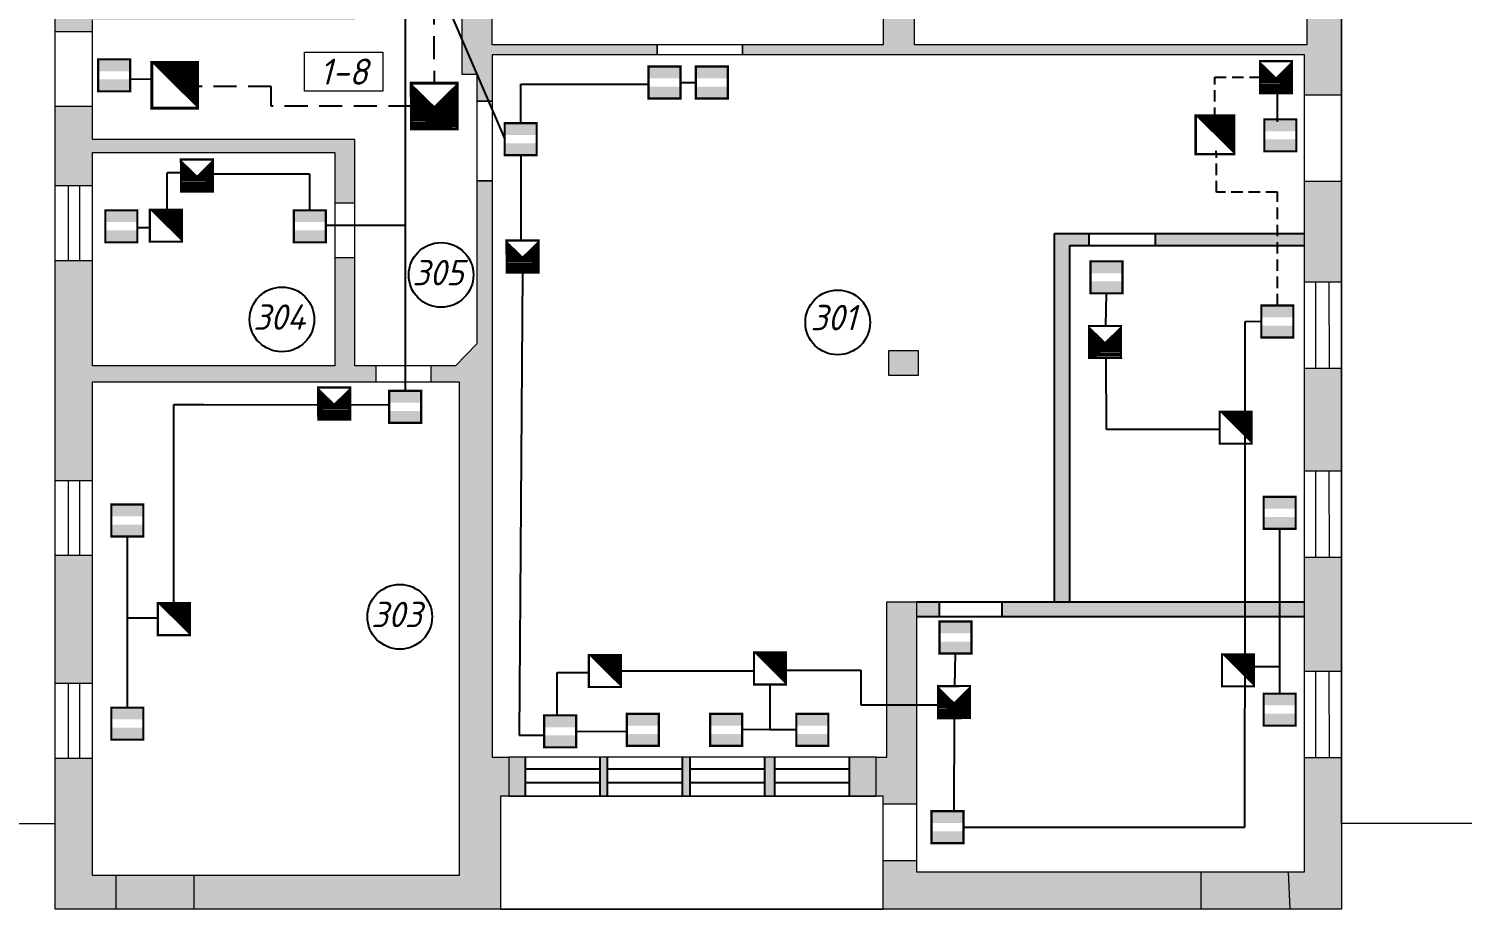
# Model space of a CAD drawing. Header units: inches. Extents: x 846 to 2125, y 393 to 1751.
# Drawn here: x 879.26 to 918.77, y 1076.48 to 1100.75 of the extents above; entities that cross this region are included whole.
import ezdxf

# ---------------------------------------------------------------- set-up
doc = ezdxf.new("R2010")
doc.units = ezdxf.units.IN
doc.header["$MEASUREMENT"] = 0
doc.linetypes.add('HIDDEN2', pattern=[4.7625, 3.175, -1.5875])
doc.layers.get('0').transparency = 0.7
for name, color, linetype in [('BLK_12_THHN', 9, 'Continuous'), ('DESC', 7, 'Continuous'), ('LINK', 9, 'Continuous')]:
    doc.layers.add(name, color=color, linetype=linetype)
doc.styles.get("Standard").update_dxf_attribs({"font": 'GOST_Common Italic_0.ttf'})

# ---------------------------------------------------------------- blocks, each defined once
blk = doc.blocks.new('Объем')
at = {"const_width": 0.2}
blk.add_lwpolyline([(0, 0), (0, 3), (3, 3), (3, 0)], close=True, dxfattribs=at)
for points in [[(0.209, 2.937), (0.209, 0.087)], [(0.408, 2.937), (0.408, 0.087)], [(0.614, 2.937), (0.614, 0.087)], [(0.804, 2.937), (0.804, 0.087)], [(1.011, 2.937), (1.011, 0.087)], [(1.209, 2.937), (1.209, 0.087)], [(1.388, 1.518), (2.813, 2.971)], [(1.39, 2.937), (1.39, 0.087)], [(1.563, 2.928), (1.563, 1.757)], [(1.761, 2.937), (1.761, 1.938)], [(1.942, 2.945), (1.942, 2.153)], [(2.132, 2.928), (2.132, 2.325)], [(2.304, 2.928), (2.304, 2.523)], [(2.494, 2.937), (2.494, 2.704)], [(1.388, 1.482), (2.821, 0.026)], [(1.563, 0.087), (1.563, 1.249)], [(1.744, 0.061), (1.744, 1.051)], [(1.942, 0.061), (1.942, 0.87)], [(2.132, 0.052), (2.132, 0.655)], [(2.313, 0.061), (2.313, 0.483)], [(2.494, 0.07), (2.494, 0.293)]]:
    blk.add_lwpolyline(points, dxfattribs=at)
blk = doc.blocks.new('Звуковой')
blk.add_lwpolyline([(0.097, 2.902, 0, 4, 0), (1.502, 1.507, 4, 4, 0)], format="xyseb")
at = {"const_width": 0.2}
blk.add_lwpolyline([(0, 0), (0, 3), (3, 3), (3, 0)], close=True, dxfattribs=at)

msp = doc.modelspace()

# ---------------------------------------------------------------- hatches: boundary and pattern name
at = {"layer": 'BLK_12_THHN'}
h = msp.add_hatch(color=0, dxfattribs=at)
h.dxf.hatch_style = 1
h.paths.add_polyline_path([(892.036, 1114.553), (891.201, 1114.553), (891.201, 1099.491), (891.609, 1099.491), (891.609, 1098.748), (892.036, 1098.748), (892.036, 1100.03), (896.579, 1100.03), (896.579, 1100.306), (892.036, 1100.306)])
h.paths.add_polyline_path([(890.642, 1111.39), (891.201, 1111.39), (891.201, 1113.957), (890.642, 1113.957)])
h.paths.add_polyline_path([(903.778, 1091.192), (903.778, 1091.883), (902.962, 1091.883), (902.962, 1091.192)])
at = {"layer": 'DESC', "lineweight": 15}
h = msp.add_hatch(color=0, dxfattribs=at)
h.dxf.hatch_style = 1
h.paths.add_polyline_path([(881.172, 1099.347), (881.172, 1099.02), (882.054, 1099.02), (882.054, 1099.347)])
h.paths.add_polyline_path([(882.054, 1099.575), (882.054, 1099.902), (881.172, 1099.902), (881.172, 1099.575)])
h = msp.add_hatch(color=0, dxfattribs=at)
h.dxf.hatch_style = 1
h.paths.add_polyline_path([(896.34, 1099.149), (896.34, 1098.822), (897.222, 1098.822), (897.222, 1099.149)])
h.paths.add_polyline_path([(897.222, 1099.376), (897.222, 1099.703), (896.34, 1099.703), (896.34, 1099.376)])
h = msp.add_hatch(color=0, dxfattribs=at)
h.dxf.hatch_style = 1
h.paths.add_polyline_path([(897.646, 1099.149), (897.646, 1098.822), (898.528, 1098.822), (898.528, 1099.149)])
h.paths.add_polyline_path([(898.528, 1099.376), (898.528, 1099.703), (897.646, 1099.703), (897.646, 1099.376)])
h = msp.add_hatch(color=0, dxfattribs=at)
h.dxf.hatch_style = 1
h.paths.add_polyline_path([(892.378, 1097.591), (892.378, 1097.263), (893.26, 1097.263), (893.26, 1097.591)])
h.paths.add_polyline_path([(893.26, 1097.818), (893.26, 1098.145), (892.378, 1098.145), (892.378, 1097.818)])
h = msp.add_hatch(color=0, dxfattribs=at)
h.dxf.hatch_style = 1
h.paths.add_polyline_path([(913.317, 1097.694), (913.317, 1097.366), (914.199, 1097.366), (914.199, 1097.694)])
h.paths.add_polyline_path([(914.199, 1097.921), (914.199, 1098.248), (913.317, 1098.248), (913.317, 1097.921)])
h = msp.add_hatch(color=0, dxfattribs=at)
h.dxf.hatch_style = 1
h.paths.add_polyline_path([(881.371, 1095.19), (881.371, 1094.862), (882.253, 1094.862), (882.253, 1095.19)])
h.paths.add_polyline_path([(882.253, 1095.417), (882.253, 1095.744), (881.371, 1095.744), (881.371, 1095.417)])
h = msp.add_hatch(color=0, dxfattribs=at)
h.dxf.hatch_style = 1
h.paths.add_polyline_path([(886.565, 1095.19), (886.565, 1094.862), (887.447, 1094.862), (887.447, 1095.19)])
h.paths.add_polyline_path([(887.447, 1095.417), (887.447, 1095.744), (886.565, 1095.744), (886.565, 1095.417)])
h = msp.add_hatch(color=0, dxfattribs=at)
h.dxf.hatch_style = 1
h.paths.add_polyline_path([(908.522, 1093.781), (908.522, 1093.453), (909.404, 1093.453), (909.404, 1093.781)])
h.paths.add_polyline_path([(909.404, 1094.008), (909.404, 1094.335), (908.522, 1094.335), (908.522, 1094.008)])
h = msp.add_hatch(color=0, dxfattribs=at)
h.dxf.hatch_style = 1
h.paths.add_polyline_path([(913.232, 1092.566), (913.232, 1092.239), (914.114, 1092.239), (914.114, 1092.566)])
h.paths.add_polyline_path([(914.114, 1092.794), (914.114, 1093.121), (913.232, 1093.121), (913.232, 1092.794)])
h = msp.add_hatch(color=0, dxfattribs=at)
h.dxf.hatch_style = 1
h.paths.add_polyline_path([(889.192, 1090.214), (889.192, 1089.886), (890.074, 1089.886), (890.074, 1090.214)])
h.paths.add_polyline_path([(890.074, 1090.441), (890.074, 1090.768), (889.192, 1090.768), (889.192, 1090.441)])
h = msp.add_hatch(color=0, dxfattribs=at)
h.dxf.hatch_style = 1
h.paths.add_polyline_path([(913.298, 1087.294), (913.298, 1086.966), (914.18, 1086.966), (914.18, 1087.294)])
h.paths.add_polyline_path([(914.18, 1087.521), (914.18, 1087.848), (913.298, 1087.848), (913.298, 1087.521)])
h = msp.add_hatch(color=0, dxfattribs=at)
h.dxf.hatch_style = 1
h.paths.add_polyline_path([(881.539, 1087.081), (881.539, 1086.754), (882.421, 1086.754), (882.421, 1087.081)])
h.paths.add_polyline_path([(882.421, 1087.309), (882.421, 1087.636), (881.539, 1087.636), (881.539, 1087.309)])
h = msp.add_hatch(color=0, dxfattribs=at)
h.dxf.hatch_style = 1
h.paths.add_polyline_path([(904.36, 1083.857), (904.36, 1083.529), (905.242, 1083.529), (905.242, 1083.857)])
h.paths.add_polyline_path([(905.242, 1084.084), (905.242, 1084.411), (904.36, 1084.411), (904.36, 1084.084)])
h = msp.add_hatch(color=0, dxfattribs=at)
h.dxf.hatch_style = 1
h.paths.add_polyline_path([(913.298, 1081.87), (913.298, 1081.543), (914.18, 1081.543), (914.18, 1081.87)])
h.paths.add_polyline_path([(914.18, 1082.098), (914.18, 1082.425), (913.298, 1082.425), (913.298, 1082.098)])
h = msp.add_hatch(color=0, dxfattribs=at)
h.dxf.hatch_style = 1
h.paths.add_polyline_path([(881.539, 1081.486), (881.539, 1081.158), (882.421, 1081.158), (882.421, 1081.486)])
h.paths.add_polyline_path([(882.421, 1081.713), (882.421, 1082.04), (881.539, 1082.04), (881.539, 1081.713)])
h = msp.add_hatch(color=0, dxfattribs=at)
h.dxf.hatch_style = 1
h.paths.add_polyline_path([(893.465, 1081.272), (893.465, 1080.945), (894.347, 1080.945), (894.347, 1081.272)])
h.paths.add_polyline_path([(894.347, 1081.5), (894.347, 1081.827), (893.465, 1081.827), (893.465, 1081.5)])
h = msp.add_hatch(color=0, dxfattribs=at)
h.dxf.hatch_style = 1
h.paths.add_polyline_path([(895.746, 1081.313), (895.746, 1080.986), (896.628, 1080.986), (896.628, 1081.313)])
h.paths.add_polyline_path([(896.628, 1081.541), (896.628, 1081.868), (895.746, 1081.868), (895.746, 1081.541)])
h = msp.add_hatch(color=0, dxfattribs=at)
h.dxf.hatch_style = 1
h.paths.add_polyline_path([(898.04, 1081.313), (898.04, 1080.986), (898.922, 1080.986), (898.922, 1081.313)])
h.paths.add_polyline_path([(898.922, 1081.541), (898.922, 1081.868), (898.04, 1081.868), (898.04, 1081.541)])
h = msp.add_hatch(color=0, dxfattribs=at)
h.dxf.hatch_style = 1
h.paths.add_polyline_path([(900.416, 1081.313), (900.416, 1080.986), (901.298, 1080.986), (901.298, 1081.313)])
h.paths.add_polyline_path([(901.298, 1081.541), (901.298, 1081.868), (900.416, 1081.868), (900.416, 1081.541)])
h = msp.add_hatch(color=0, dxfattribs=at)
h.dxf.hatch_style = 1
h.paths.add_polyline_path([(904.142, 1078.632), (904.142, 1078.305), (905.024, 1078.305), (905.024, 1078.632)])
h.paths.add_polyline_path([(905.024, 1078.86), (905.024, 1079.187), (904.142, 1079.187), (904.142, 1078.86)])
at = {"layer": 'LINK'}
h = msp.add_hatch(color=0, dxfattribs=at)
h.dxf.hatch_style = 1
h.paths.add_polyline_path([(903.732, 1084.95), (903.732, 1084.546), (904.353, 1084.546), (904.353, 1084.95)])
h.paths.add_polyline_path([(906.078, 1084.95), (906.078, 1084.546), (912.781, 1084.546), (912.781, 1084.95)])
h.paths.add_polyline_path([(912.781, 1084.95), (912.781, 1084.546), (913.739, 1084.546), (913.739, 1084.95)])
h.paths.add_polyline_path([(909.267, 1112.093), (911.067, 1112.093), (911.067, 1113.636), (909.267, 1113.636)], flags=9)
h.paths.add_polyline_path([(909.242, 1107.079), (911.041, 1107.079), (911.041, 1108.622), (909.242, 1108.622)], flags=9)
h.paths.add_polyline_path([(903.737, 1111.436), (905.532, 1111.436), (905.532, 1112.979), (903.737, 1112.979)], flags=9)
h.paths.add_polyline_path([(905.147, 1101.697), (906.947, 1101.697), (906.947, 1103.24), (905.147, 1103.24)], flags=9)
h.paths.add_polyline_path([(899.693, 1101.5), (901.638, 1101.5), (901.638, 1103.043), (899.693, 1103.043)], flags=9)
h.paths.add_polyline_path([(900.549, 1092.048), (902.38, 1092.048), (902.38, 1093.592), (900.549, 1093.592)], flags=9)
h.paths.add_polyline_path([(888.438, 1083.868), (890.383, 1083.868), (890.383, 1085.411), (888.438, 1085.411)], flags=9)
h.paths.add_polyline_path([(885.191, 1092.062), (887.136, 1092.062), (887.136, 1093.605), (885.191, 1093.605)], flags=9)
h.paths.add_polyline_path([(889.576, 1093.288), (891.517, 1093.288), (891.517, 1094.831), (889.576, 1094.831)], flags=9)
h.paths.add_polyline_path([(881.264, 1104.952), (883.167, 1104.952), (883.167, 1106.495), (881.264, 1106.495)], flags=9)
h.paths.add_polyline_path([(884.804, 1107.52), (886.78, 1107.52), (886.78, 1109.063), (884.804, 1109.063)], flags=9)
h.paths.add_polyline_path([(883.666, 1112.857), (885.611, 1112.857), (885.611, 1114.4), (883.666, 1114.4)], flags=9)
h.paths.add_polyline_path([(907.012, 1119.877), (908.699, 1119.877), (908.699, 1121.42), (907.012, 1121.42)], flags=9)
h.paths.add_polyline_path([(896.089, 1119.756), (897.864, 1119.756), (897.864, 1121.299), (896.089, 1121.299)], flags=9)
h.paths.add_polyline_path([(886.038, 1120.67), (887.982, 1120.67), (887.982, 1122.213), (886.038, 1122.213)], flags=9)
h.paths.add_polyline_path([(886.907, 1098.805), (888.759, 1098.805), (888.759, 1100.392), (886.907, 1100.392)], flags=9)
h = msp.add_hatch(color=0, dxfattribs=at)
h.dxf.hatch_style = 1
h.paths.add_polyline_path([(902.806, 1100.306), (898.929, 1100.306), (898.929, 1100.03), (914.423, 1100.03), (914.423, 1098.921), (915.44, 1098.921), (915.44, 1102.65), (914.488, 1102.65), (914.488, 1100.306), (903.669, 1100.306), (903.669, 1106.162), (904.143, 1106.162), (904.143, 1106.472), (903.669, 1106.472), (903.669, 1107.001), (902.806, 1107.001)])
h.paths.add_polyline_path([(915.44, 1108.13), (914.488, 1108.13), (914.488, 1106.472), (907.414, 1106.472), (907.414, 1108.3), (907.071, 1108.3), (907.071, 1106.472), (905.729, 1106.472), (905.729, 1106.162), (914.488, 1106.162), (914.488, 1105.028), (915.44, 1105.028)])
h.paths.add_polyline_path([(900.549, 1092.048), (902.38, 1092.048), (902.38, 1093.592), (900.549, 1093.592)], flags=9)
h.paths.add_polyline_path([(888.438, 1083.868), (890.383, 1083.868), (890.383, 1085.411), (888.438, 1085.411)], flags=9)
h.paths.add_polyline_path([(885.191, 1092.062), (887.136, 1092.062), (887.136, 1093.605), (885.191, 1093.605)], flags=9)
h.paths.add_polyline_path([(889.576, 1093.288), (891.517, 1093.288), (891.517, 1094.831), (889.576, 1094.831)], flags=9)
h.paths.add_polyline_path([(881.264, 1104.952), (883.167, 1104.952), (883.167, 1106.495), (881.264, 1106.495)], flags=9)
h.paths.add_polyline_path([(884.804, 1107.52), (886.78, 1107.52), (886.78, 1109.063), (884.804, 1109.063)], flags=9)
h.paths.add_polyline_path([(883.666, 1112.857), (885.611, 1112.857), (885.611, 1114.4), (883.666, 1114.4)], flags=9)
h.paths.add_polyline_path([(907.012, 1119.877), (908.699, 1119.877), (908.699, 1121.42), (907.012, 1121.42)], flags=9)
h.paths.add_polyline_path([(896.089, 1119.756), (897.864, 1119.756), (897.864, 1121.299), (896.089, 1121.299)], flags=9)
h.paths.add_polyline_path([(886.038, 1120.67), (887.982, 1120.67), (887.982, 1122.213), (886.038, 1122.213)], flags=9)
h.paths.add_polyline_path([(886.907, 1098.805), (888.759, 1098.805), (888.759, 1100.392), (886.907, 1100.392)], flags=9)
h = msp.add_hatch(color=0, dxfattribs=at)
h.dxf.hatch_style = 1
h.paths.add_polyline_path([(881.02, 1106.728), (887.695, 1106.728), (887.695, 1104.978), (888.188, 1104.986), (888.124, 1109.078), (887.695, 1109.071), (887.695, 1107.041), (881.02, 1107.041), (881.02, 1107.211), (879.986, 1107.211), (879.986, 1104.015), (881.02, 1104.015)])
h.paths.add_polyline_path([(888.209, 1103.687), (887.695, 1103.679), (887.695, 1101.302), (881.02, 1101.302), (881.02, 1101.5), (879.986, 1101.5), (879.986, 1100.673), (881.02, 1100.673), (881.02, 1100.989), (888.251, 1100.989)])
h.paths.add_polyline_path([(881.02, 1098.615), (879.986, 1098.615), (879.986, 1096.422), (881.02, 1096.422), (881.02, 1097.336), (887.695, 1097.336), (887.695, 1095.947), (888.251, 1095.947), (888.251, 1097.69), (881.02, 1097.69)])
h.paths.add_polyline_path([(900.549, 1092.048), (902.38, 1092.048), (902.38, 1093.592), (900.549, 1093.592)], flags=9)
h = msp.add_hatch(color=0, dxfattribs=at)
h.dxf.hatch_style = 1
h.paths.add_polyline_path([(888.826, 1091.457), (888.251, 1091.457), (888.251, 1094.446), (887.695, 1094.446), (887.695, 1091.457), (881.02, 1091.457), (881.02, 1094.363), (879.986, 1094.363), (879.986, 1088.298), (881.02, 1088.298), (881.02, 1091.02), (888.826, 1091.02)])
h.paths.add_polyline_path([(892.036, 1096.557), (891.609, 1096.557), (891.609, 1092.06), (891.021, 1091.457), (890.341, 1091.457), (890.341, 1091.02), (891.12, 1091.02), (891.12, 1077.412), (883.806, 1077.412), (883.806, 1076.481), (892.266, 1076.481), (892.266, 1079.596), (892.496, 1079.596), (892.496, 1080.669), (892.036, 1080.669)])
h.paths.add_polyline_path([(881.02, 1080.649), (879.986, 1080.649), (879.986, 1078.846), (879.986, 1076.481), (881.664, 1076.481), (881.664, 1077.412), (881.02, 1077.412)])
h.paths.add_polyline_path([(881.02, 1086.239), (879.986, 1086.239), (879.986, 1082.708), (881.02, 1082.708)])
h.paths.add_polyline_path([(911.566, 1077.512), (903.732, 1077.512), (903.732, 1077.829), (902.806, 1077.829), (902.806, 1076.481), (911.566, 1076.481)])
h.paths.add_polyline_path([(915.44, 1080.667), (914.423, 1080.667), (914.423, 1077.512), (913.974, 1077.512), (914.02, 1076.481), (915.44, 1076.481)])
h.paths.add_polyline_path([(903.732, 1082.116), (902.912, 1082.114), (902.912, 1080.669), (902.614, 1080.669), (902.614, 1079.596), (902.806, 1079.596), (902.806, 1079.387), (903.732, 1079.387)])
h.paths.add_polyline_path([(903.732, 1084.95), (902.912, 1084.95), (902.912, 1082.114), (903.732, 1082.116)])
h = msp.add_hatch(color=0, dxfattribs=at)
h.dxf.hatch_style = 1
h.paths.add_polyline_path([(915.44, 1096.543), (914.423, 1096.543), (914.423, 1093.768), (915.44, 1093.768)])
h.paths.add_polyline_path([(915.44, 1091.39), (914.423, 1091.39), (914.423, 1088.561), (915.44, 1088.561)])
h.paths.add_polyline_path([(915.44, 1086.183), (914.423, 1086.183), (914.423, 1083.045), (915.44, 1083.045)])
h = msp.add_hatch(color=0, dxfattribs=at)
h.dxf.hatch_style = 1
h.paths.add_polyline_path([(907.527, 1084.95), (907.948, 1084.95), (907.948, 1094.767), (908.48, 1094.767), (908.48, 1095.103), (907.527, 1095.103)])
h.paths.add_polyline_path([(913.673, 1094.767), (913.673, 1095.103), (910.302, 1095.103), (910.302, 1094.767)])
h.paths.add_polyline_path([(914.423, 1094.767), (914.423, 1095.103), (913.673, 1095.103), (913.673, 1094.767)])
h = msp.add_hatch(color=0, dxfattribs=at)
h.dxf.hatch_style = 1
h.paths.add_polyline_path([(914.423, 1084.546), (914.423, 1084.95), (913.739, 1084.95), (913.739, 1084.546)])
h = msp.add_hatch(color=0, dxfattribs=at)
h.dxf.hatch_style = 1
h.paths.add_polyline_path([(892.94, 1080.669), (892.496, 1080.669), (892.496, 1079.596), (892.94, 1079.596)])
h.paths.add_polyline_path([(895.204, 1080.669), (895.002, 1080.669), (895.002, 1079.596), (895.204, 1079.596)])
h.paths.add_polyline_path([(897.481, 1080.669), (897.265, 1080.669), (897.265, 1079.596), (897.481, 1079.596)])
h.paths.add_polyline_path([(899.812, 1080.669), (899.543, 1080.669), (899.543, 1079.596), (899.812, 1079.596)])
h.paths.add_polyline_path([(902.614, 1080.669), (901.874, 1080.669), (901.874, 1079.596), (902.614, 1079.596)])
h = msp.add_hatch(color=0, dxfattribs=at)
h.dxf.hatch_style = 1
h.paths.add_polyline_path([(883.806, 1077.412), (881.664, 1077.412), (881.664, 1076.481), (883.806, 1076.481)])
h = msp.add_hatch(color=0, dxfattribs=at)
h.dxf.hatch_style = 1
h.paths.add_polyline_path([(913.974, 1077.512), (911.566, 1077.512), (911.566, 1076.481), (914.02, 1076.481)])

# ---------------------------------------------------------------- linework, layer by layer
at = {"layer": 'BLK_12_THHN', "color": 0, "lineweight": 15}
for p, q in [((891.201, 1116.65), (891.201, 1099.491)), ((881.02, 1097.69), (881.02, 1100.989)), ((879.986, 1100.673), (881.02, 1100.673)), ((914.423, 1100.03), (892.036, 1100.03)), ((892.036, 1100.03), (892.036, 1080.669)), ((914.423, 1077.512), (914.423, 1100.03)), ((891.201, 1099.491), (891.609, 1099.491)), ((891.609, 1099.491), (891.609, 1092.06)), ((914.423, 1098.921), (915.44, 1098.921)), ((879.986, 1098.615), (881.02, 1098.615)), ((888.251, 1097.69), (881.02, 1097.69)), ((888.251, 1091.457), (888.251, 1097.69)), ((914.423, 1096.543), (915.44, 1096.543)), ((879.986, 1096.422), (881.02, 1096.422)), ((880.345, 1096.422), (880.345, 1094.363)), ((880.658, 1096.422), (880.658, 1094.363)), ((887.695, 1095.947), (888.251, 1095.947)), ((879.986, 1094.363), (881.02, 1094.363)), ((887.695, 1094.446), (888.251, 1094.446)), ((914.423, 1093.768), (915.44, 1093.768)), ((914.723, 1093.768), (914.723, 1091.39)), ((915.091, 1093.768), (915.101, 1091.39)), ((891.609, 1092.06), (891.021, 1091.457)), ((891.021, 1091.457), (888.251, 1091.457)), ((888.826, 1091.457), (888.826, 1091.02)), ((890.341, 1091.457), (890.341, 1091.02)), ((914.423, 1091.39), (915.44, 1091.39)), ((879.986, 1088.298), (881.02, 1088.298)), ((880.345, 1088.298), (880.345, 1086.239)), ((880.658, 1088.298), (880.658, 1086.239)), ((914.423, 1088.561), (915.44, 1088.561)), ((914.723, 1088.561), (914.723, 1086.183)), ((915.091, 1088.561), (915.101, 1086.183)), ((879.986, 1086.239), (881.02, 1086.239)), ((914.423, 1086.183), (915.44, 1086.183)), ((902.912, 1080.669), (902.912, 1084.95)), ((902.912, 1084.95), (903.732, 1084.95)), ((903.732, 1084.95), (903.732, 1077.512)), ((879.986, 1082.708), (881.02, 1082.708)), ((880.345, 1082.708), (880.345, 1080.649)), ((880.658, 1082.708), (880.658, 1080.649)), ((914.423, 1083.045), (915.44, 1083.045)), ((914.723, 1083.045), (914.723, 1080.667)), ((915.091, 1083.045), (915.101, 1080.667)), ((879.986, 1080.649), (881.02, 1080.649)), ((892.036, 1080.669), (892.496, 1080.669)), ((902.614, 1080.669), (902.912, 1080.669)), ((914.423, 1080.667), (915.44, 1080.667)), ((902.806, 1079.387), (903.732, 1079.387)), ((902.806, 1077.829), (903.732, 1077.829)), ((881.664, 1077.412), (881.664, 1076.481)), ((883.806, 1077.412), (883.806, 1076.481)), ((903.732, 1077.512), (914.423, 1077.512)), ((911.566, 1077.512), (911.566, 1076.481)), ((913.974, 1077.512), (914.02, 1076.481))]:
    msp.add_line(p, q, dxfattribs=at)
at = {"layer": 'BLK_12_THHN', "color": 0, "linetype": 'HIDDEN2', "ltscale": 0.2}
for p, q in [((890.425, 1101.493), (890.431, 1099.246)), ((885.941, 1099.157), (883.911, 1099.157)), ((885.941, 1098.614), (885.941, 1099.157)), ((889.806, 1098.614), (885.941, 1098.614))]:
    msp.add_line(p, q, dxfattribs=at)
at = {"layer": 'BLK_12_THHN', "color": 0, "lineweight": 15}
for points in [[(879.986, 1125.641), (868.388, 1125.641), (868.388, 1078.846), (879.986, 1078.846)], [(879.986, 1125.641), (915.44, 1125.641), (915.44, 1076.481), (879.986, 1076.481)], [(915.44, 1125.641), (926.801, 1125.641), (926.801, 1078.846), (915.44, 1078.846)], [(892.036, 1116.317), (902.806, 1116.317), (902.806, 1100.306), (892.036, 1100.306)], [(903.669, 1106.162), (914.488, 1106.162), (914.488, 1100.306), (903.669, 1100.306)], [(896.579, 1100.306), (896.579, 1100.306), (896.579, 1100.03), (896.579, 1100.03)], [(898.929, 1100.306), (898.929, 1100.306), (898.929, 1100.03), (898.929, 1100.03)], [(891.609, 1098.748), (892.036, 1098.748), (892.036, 1098.748), (891.609, 1098.748)], [(881.02, 1097.336), (887.695, 1097.336), (887.695, 1091.457), (881.02, 1091.457)], [(891.609, 1096.557), (892.036, 1096.557), (892.036, 1096.557), (891.609, 1096.557)], [(902.962, 1091.883), (903.778, 1091.883), (903.778, 1091.192), (902.962, 1091.192)], [(881.02, 1091.02), (891.12, 1091.02), (891.12, 1077.412), (881.02, 1077.412)], [(892.496, 1079.596), (902.614, 1079.596), (902.614, 1080.669), (892.496, 1080.669)], [(892.266, 1076.481), (902.806, 1076.481), (902.806, 1079.596), (892.266, 1079.596)]]:
    msp.add_lwpolyline(points, close=True, dxfattribs=at)
at = {"layer": 'DESC', "color": 0, "lineweight": 15}
msp.add_lwpolyline([(886.862, 1100.103), (889.022, 1100.103), (889.022, 1099.023), (886.862, 1099.023), (886.862, 1100.103)], dxfattribs=at)
at = {"layer": 'DESC', "color": 0, "lineweight": 15, "const_width": 0.0588}
for points in [[(881.172, 1099.902), (882.054, 1099.902), (882.054, 1099.02), (881.172, 1099.02), (881.172, 1099.902)], [(896.34, 1099.703), (897.222, 1099.703), (897.222, 1098.822), (896.34, 1098.822), (896.34, 1099.703)], [(897.646, 1099.703), (898.528, 1099.703), (898.528, 1098.822), (897.646, 1098.822), (897.646, 1099.703)], [(892.378, 1098.145), (893.26, 1098.145), (893.26, 1097.263), (892.378, 1097.263), (892.378, 1098.145)], [(913.317, 1098.248), (914.199, 1098.248), (914.199, 1097.366), (913.317, 1097.366), (913.317, 1098.248)], [(881.371, 1095.744), (882.253, 1095.744), (882.253, 1094.862), (881.371, 1094.862), (881.371, 1095.744)], [(886.565, 1095.744), (887.447, 1095.744), (887.447, 1094.862), (886.565, 1094.862), (886.565, 1095.744)], [(908.522, 1094.335), (909.404, 1094.335), (909.404, 1093.453), (908.522, 1093.453), (908.522, 1094.335)], [(913.232, 1093.121), (914.114, 1093.121), (914.114, 1092.239), (913.232, 1092.239), (913.232, 1093.121)], [(889.192, 1090.768), (890.074, 1090.768), (890.074, 1089.886), (889.192, 1089.886), (889.192, 1090.768)], [(913.298, 1087.848), (914.18, 1087.848), (914.18, 1086.966), (913.298, 1086.966), (913.298, 1087.848)], [(881.539, 1087.636), (882.421, 1087.636), (882.421, 1086.754), (881.539, 1086.754), (881.539, 1087.636)], [(904.36, 1084.411), (905.242, 1084.411), (905.242, 1083.529), (904.36, 1083.529), (904.36, 1084.411)], [(913.298, 1082.425), (914.18, 1082.425), (914.18, 1081.543), (913.298, 1081.543), (913.298, 1082.425)], [(881.539, 1082.04), (882.421, 1082.04), (882.421, 1081.158), (881.539, 1081.158), (881.539, 1082.04)], [(895.746, 1081.868), (896.628, 1081.868), (896.628, 1080.986), (895.746, 1080.986), (895.746, 1081.868)], [(898.04, 1081.868), (898.922, 1081.868), (898.922, 1080.986), (898.04, 1080.986), (898.04, 1081.868)], [(900.416, 1081.868), (901.298, 1081.868), (901.298, 1080.986), (900.416, 1080.986), (900.416, 1081.868)], [(893.465, 1081.827), (894.347, 1081.827), (894.347, 1080.945), (893.465, 1080.945), (893.465, 1081.827)], [(904.142, 1079.187), (905.024, 1079.187), (905.024, 1078.305), (904.142, 1078.305), (904.142, 1079.187)]]:
    msp.add_lwpolyline(points, dxfattribs=at)
at = {"layer": 'LINK', "color": 0}
for p, q in [((889.647, 1090.768), (889.647, 1103.421)), ((890.481, 1102.125), (892.378, 1097.704)), ((882.054, 1099.359), (882.651, 1099.369)), ((892.819, 1098.145), (892.819, 1099.217)), ((892.819, 1099.217), (896.34, 1099.217)), ((897.222, 1099.263), (897.646, 1099.263)), ((913.67, 1098.971), (913.67, 1098.179)), ((892.819, 1097.263), (892.826, 1094.91)), ((883.455, 1096.772), (883.076, 1096.772)), ((883.076, 1095.762), (883.076, 1096.772)), ((887.006, 1096.74), (884.337, 1096.74)), ((887.006, 1095.744), (887.006, 1096.74)), ((889.647, 1095.319), (887.447, 1095.319)), ((882.267, 1095.272), (882.595, 1095.272)), ((907.527, 1084.95), (907.527, 1095.103)), ((907.527, 1095.103), (914.423, 1095.103)), ((908.48, 1095.103), (908.48, 1094.767)), ((910.302, 1095.103), (910.302, 1094.767)), ((914.423, 1094.767), (907.948, 1094.767)), ((907.948, 1094.767), (907.948, 1084.95)), ((892.872, 1094.028), (892.777, 1081.281)), ((908.946, 1092.555), (908.966, 1093.453)), ((912.782, 1092.68), (913.232, 1092.684)), ((912.782, 1085.3), (912.782, 1092.68)), ((908.965, 1089.699), (908.951, 1091.673)), ((914.423, 1090.97), (914.423, 1090.97)), ((883.258, 1090.391), (884.084, 1090.393)), ((883.258, 1084.917), (883.258, 1090.391)), ((884.084, 1090.393), (889.192, 1090.386)), ((912.084, 1089.699), (908.965, 1089.699)), ((881.98, 1082.04), (881.98, 1086.754)), ((913.739, 1082.425), (913.739, 1086.966)), ((912.781, 1078.746), (912.782, 1085.3)), ((903.732, 1084.95), (914.423, 1084.95)), ((904.353, 1084.95), (904.353, 1084.546)), ((906.078, 1084.95), (906.078, 1084.546)), ((881.98, 1084.516), (882.817, 1084.516)), ((903.732, 1084.546), (914.423, 1084.546)), ((904.784, 1082.631), (904.804, 1083.529)), ((913.032, 1083.175), (913.739, 1083.175)), ((893.828, 1081.827), (893.828, 1083.009)), ((893.828, 1083.009), (894.697, 1083.009)), ((895.579, 1083.049), (899.247, 1083.049)), ((899.688, 1082.677), (899.688, 1081.433)), ((900.129, 1083.067), (902.192, 1083.067)), ((902.192, 1083.067), (902.192, 1082.111)), ((902.192, 1082.111), (904.322, 1082.118)), ((904.769, 1081.749), (904.754, 1079.187)), ((892.777, 1081.281), (893.465, 1081.281)), ((894.347, 1081.386), (895.746, 1081.377)), ((899.688, 1081.433), (898.922, 1081.427)), ((899.688, 1081.433), (900.416, 1081.433)), ((892.94, 1080.669), (892.94, 1079.596)), ((892.94, 1080.351), (895.002, 1080.351)), ((895.002, 1080.669), (895.002, 1079.596)), ((895.204, 1080.669), (895.204, 1079.596)), ((895.204, 1080.351), (897.265, 1080.351)), ((897.265, 1080.669), (897.265, 1079.596)), ((897.481, 1080.669), (897.481, 1079.596)), ((897.481, 1080.351), (899.543, 1080.351)), ((899.543, 1080.669), (899.543, 1079.596)), ((899.812, 1080.669), (899.812, 1079.596)), ((899.812, 1080.351), (901.874, 1080.351)), ((901.874, 1080.669), (901.874, 1079.596)), ((892.94, 1079.974), (895.002, 1079.974)), ((895.204, 1079.974), (897.265, 1079.974)), ((897.481, 1079.974), (899.543, 1079.974)), ((899.812, 1079.974), (901.874, 1079.974)), ((905.024, 1078.746), (912.781, 1078.746))]:
    msp.add_line(p, q, dxfattribs=at)
at = {"layer": 'LINK', "color": 0, "linetype": 'HIDDEN2', "ltscale": 0.1}
for p, q in [((911.949, 1098.26), (911.949, 1099.415)), ((911.949, 1099.415), (913.195, 1099.415)), ((911.998, 1096.238), (911.991, 1097.378)), ((913.673, 1096.238), (911.998, 1096.238)), ((913.673, 1093.121), (913.673, 1096.238))]:
    msp.add_line(p, q, dxfattribs=at)
at = {"layer": 'LINK', "color": 0}
for centre in [(890.625, 1093.961), (886.239, 1092.735), (901.556, 1092.652), (889.486, 1084.541)]:
    msp.add_circle(centre, 0.892, dxfattribs=at)

# ---------------------------------------------------------------- block references
at = {"layer": 'DESC', "color": 0}
for name, p, xscale, yscale, zscale, rotation in [('Звуковой', (882.651, 1099.813), 0.4199975999999516, 0.4199975999999516, 0.4199975999999516, 270), ('Объем', (913.196, 1098.969), -0.2939832000000354, 0.2939832000000043, 0.2939832000000001, 270.1709758887366), ('Объем', (889.808, 1097.984), -0.4199760000000504, 0.4199760000000062, 0.4199760000000001, 270.1709758887366), ('Звуковой', (911.424, 1098.347), 0.3527979839999593, 0.3527979839999593, 0.3527979839999593, 270), ('Объем', (883.456, 1096.259), -0.2939832000000354, 0.2939832000000043, 0.2939832000000001, 270.1709758887366), ('Звуковой', (882.598, 1095.762), 0.2939983199999661, 0.2939983199999661, 0.2939983199999661, 270), ('Объем', (892.431, 1094.027), -0.2939832000000354, 0.2939832000000043, 0.2939832000000001, 270.1709758887366), ('Объем', (908.485, 1091.672), -0.2939832000000354, 0.2939832000000043, 0.2939832000000001, 270.1709758887366), ('Объем', (887.239, 1089.976), -0.2939832000000354, 0.2939832000000043, 0.2939832000000001, 270.1709758887366), ('Звуковой', (912.084, 1090.196), 0.2939983199999661, 0.2939983199999661, 0.2939983199999661, 270), ('Звуковой', (882.817, 1084.917), 0.2939983199999661, 0.2939983199999661, 0.2939983199999661, 270), ('Звуковой', (894.697, 1083.49), 0.2939983199999661, 0.2939983199999661, 0.2939983199999661, 270), ('Звуковой', (899.247, 1083.559), 0.2939983199999661, 0.2939983199999661, 0.2939983199999661, 270), ('Звуковой', (912.15, 1083.507), 0.2939983199999661, 0.2939983199999661, 0.2939983199999661, 270), ('Объем', (904.323, 1081.748), -0.2939832000000354, 0.2939832000000043, 0.2939832000000001, 270.1709758887366)]:
    msp.add_blockref(name, p, dxfattribs=dict(at, xscale=xscale, yscale=yscale, zscale=zscale, rotation=rotation))

# ---------------------------------------------------------------- texts
at = {"layer": 'DESC', "color": 0, "insert": (887.942, 1099.563), "char_height": 0.72, "width": 2.16, "attachment_point": 5}
msp.add_mtext('1-8', dxfattribs=at)
at = {"layer": 'LINK', "color": 0, "char_height": 0.7, "attachment_point": 1}
for s, insert in [('305', (889.835, 1094.375)), ('304', (885.449, 1093.149)), ('301', (900.807, 1093.136)), ('303', (888.696, 1084.955))]:
    msp.add_mtext_dynamic_manual_height_columns(s, width=1.06352, gutter_width=1, heights=[0], dxfattribs=dict(at, insert=insert))

doc.saveas('drawing.dxf')
